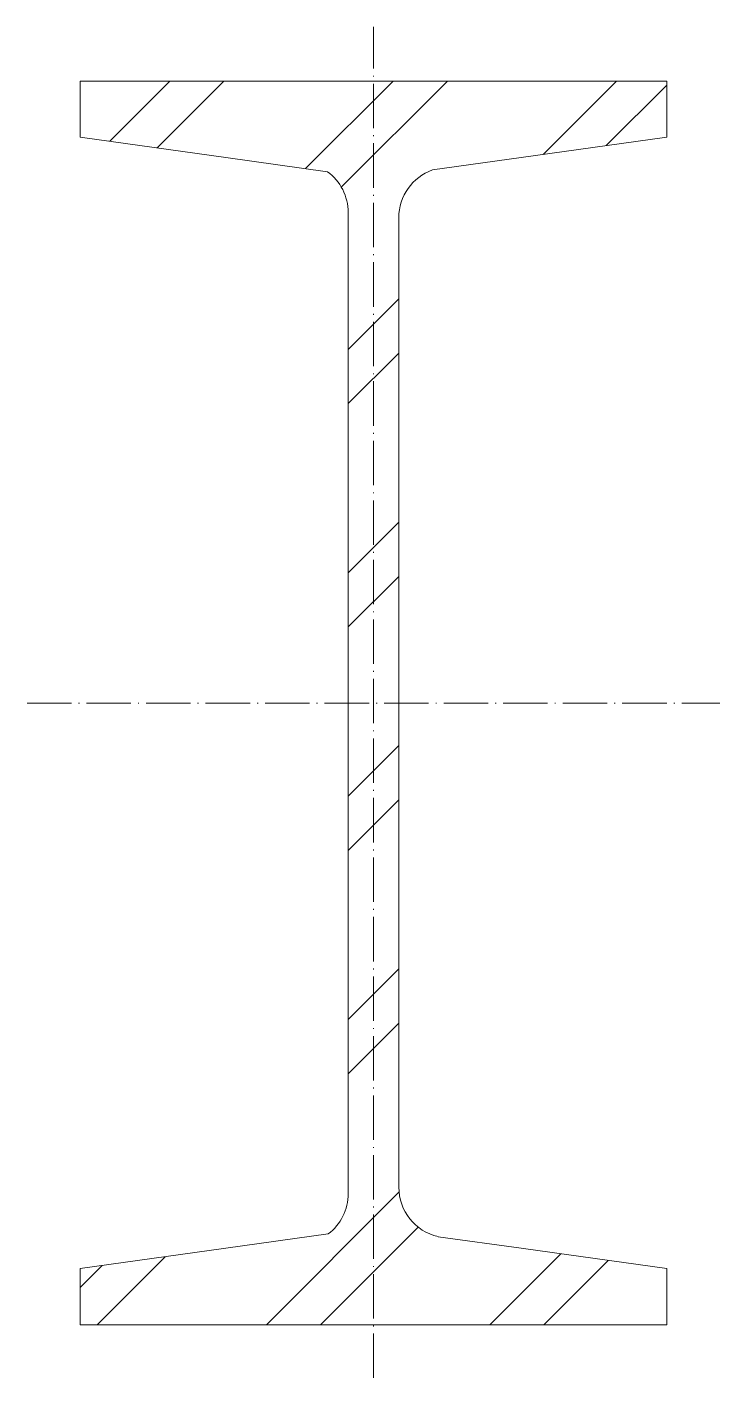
# Model space of a CAD drawing. Header units: metres. Extents: x -39 to 39, y -35 to 117.
import ezdxf

# ---------------------------------------------------------------- set-up
doc = ezdxf.new("R2010")
doc.units = ezdxf.units.M
doc.linetypes.add('MV_hartlijn_staal', pattern=[6.6, 5, -0.8, 0, -0.8])
doc.layers.add('A-DETL-GENF', color=92, linetype='Continuous', lineweight=18)

# ---------------------------------------------------------------- blocks, each defined once
blk = doc.blocks.new('28 Staalprofielen NP-profiel - NP 14-4448331-00_0 Basismaterialen')
at = {"layer": 'A-DETL-GENF', "lineweight": 13}
h = blk.add_hatch(dxfattribs=at)
h.set_pattern_fill('FP_503', color=256, style=0, pattern_type=2)
h.set_pattern_definition([(225, (1514.778, -1877.974), (12.57236, -12.57236), []), (225, (1514.778, -1897.024), (12.57236, -12.57236), [])])
h.paths.add_polyline_path([(33, 110.68), (-33, 110.68), (-33, 104.37), (-5.18, 100.48), (-4.2, 99.57), (-3.47, 98.46), (-3.01, 97.21), (-2.85, 95.88), (-2.85, -14.57), (-3, -15.87), (-3.44, -17.1), (-4.15, -18.2), (-5.09, -19.1), (-33, -23.01), (-33, -29.32), (33, -29.32), (33, -23.01), (7.28, -19.41), (6.07, -18.99), (4.99, -18.31), (4.09, -17.4), (3.41, -16.32), (2.99, -15.12), (2.85, -13.85), (2.85, 95.31), (3.02, 96.7), (3.53, 98), (4.33, 99.15), (5.39, 100.06), (6.64, 100.68), (33, 104.37)])
at = {"layer": 'A-DETL-GENF', "linetype": 'MV_hartlijn_staal', "lineweight": 13}
for p, q in [((0, -35.32), (0, 116.77)), ((-39, 40.66), (39, 40.66))]:
    blk.add_line(p, q, dxfattribs=at)
at = {"layer": 'A-DETL-GENF'}
for p, q in [((33, 110.68), (-33, 110.68)), ((-33, 110.68), (-33, 104.37)), ((33, 110.68), (-33, 110.68)), ((-33, 110.68), (-33, 104.37)), ((33, 104.37), (33, 110.68)), ((33, 110.68), (33, 104.37)), ((-33, 104.37), (-16.63, 102.08)), ((-33, 104.37), (-16.63, 102.08)), ((16.63, 102.08), (33, 104.37)), ((33, 104.37), (16.63, 102.08)), ((-16.63, 102.08), (-5.18, 100.48)), ((-16.63, 102.08), (-5.18, 100.48)), ((6.64, 100.68), (16.63, 102.08)), ((16.63, 102.08), (6.64, 100.68)), ((-2.85, 95.88), (-2.85, -14.57)), ((-2.85, -14.57), (-2.85, 95.88)), ((2.85, -13.85), (2.85, 95.31)), ((2.85, -13.85), (2.85, 95.31)), ((-5.09, -19.1), (-16.63, -20.72)), ((-16.63, -20.72), (-5.09, -19.1)), ((16.63, -20.72), (7.28, -19.41)), ((16.63, -20.72), (7.28, -19.41)), ((-16.63, -20.72), (-33, -23.01)), ((-33, -23.01), (-16.63, -20.72)), ((33, -23.01), (16.63, -20.72)), ((33, -23.01), (16.63, -20.72)), ((-33, -23.01), (-33, -29.32)), ((-33, -29.32), (-33, -23.01)), ((33, -29.32), (33, -23.01)), ((33, -29.32), (33, -23.01)), ((-33, -29.32), (33, -29.32)), ((33, -29.32), (-33, -29.32))]:
    blk.add_line(p, q, dxfattribs=at)
for centre, start, end in [((-8.55, 95.88), 360, 53.7637), ((-8.55, 95.88), 360, 53.7637), ((8.55, 95.31), 109.5272, 180), ((8.55, 95.31), 109.5272, 180), ((-8.55, -14.57), 307.3381, 0), ((-8.55, -14.57), 307.3381, 0), ((8.55, -13.85), 180, 257.0783), ((8.55, -13.85), 180, 257.0783)]:
    blk.add_arc(centre, 5.7, start, end, dxfattribs=at)

msp = doc.modelspace()

# ---------------------------------------------------------------- block references
msp.add_blockref('28 Staalprofielen NP-profiel - NP 14-4448331-00_0 Basismaterialen', (0, 0))

doc.saveas('drawing.dxf')
